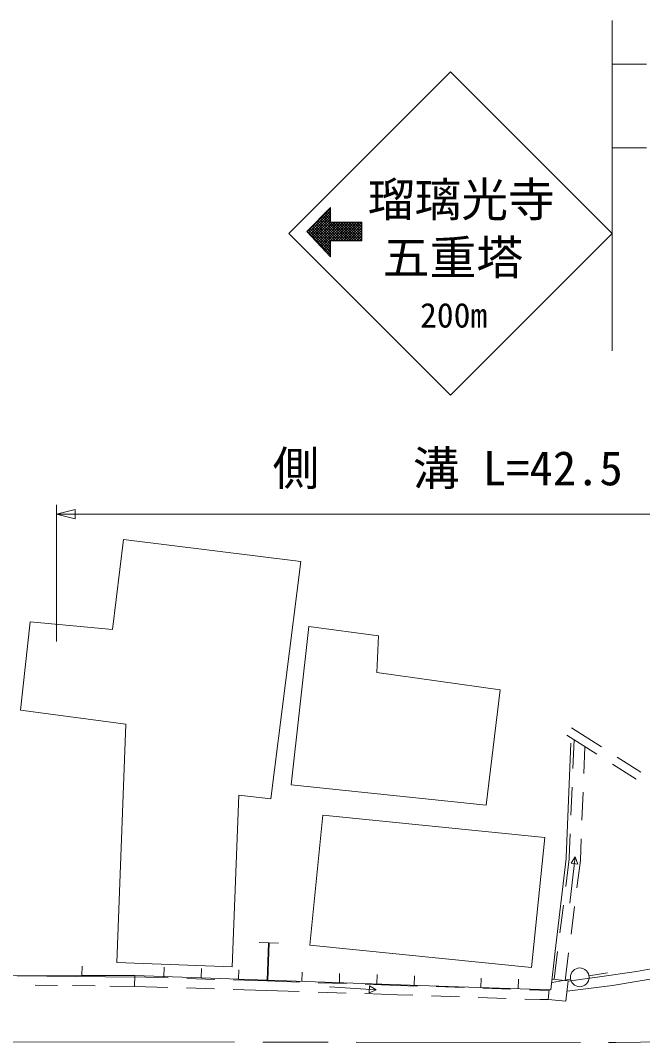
# Model space of a CAD drawing. Units: millimetres, scale not verified. Extents: x 40000 to 680000, y 20000 to 380000.
# Drawn here: x 89382 to 122658, y 283902 to 338601 of the extents above; entities that cross this region are included whole.
import ezdxf
from ezdxf.enums import TextEntityAlignment as Align

# ---------------------------------------------------------------- set-up
doc = ezdxf.new("R2010")
doc.units = ezdxf.units.MM
doc.header["$LTSCALE"] = 1000
doc.linetypes.add('CHAIN', pattern=[18.5, 12, -1.5, 3.5, -1.5])
for name, color, linetype, lineweight in [('M-BGD', 7, 'Continuous', 13), ('M-BMK', 2, 'CHAIN', 13), ('M-STR-HTXT', 7, 'Continuous', 13), ('M-STR-STRC', 7, 'Continuous', 13)]:
    doc.layers.add(name, color=color, linetype=linetype, lineweight=lineweight)
doc.styles.add('ＭＳ ゴシック', font='')
doc.styles.get('ＭＳ ゴシック').set_extended_font_data('MS Gothic')

msp = doc.modelspace()

# ---------------------------------------------------------------- linework, layer by layer
at = {"layer": 'M-BGD'}
for p, q in [((120207, 299336), (118613, 300349)), ((118860, 300737), (120461, 299719)), ((118932, 298564), (118995, 300107)), ((119578, 299736), (119520, 298305)), ((122317, 297995), (121051, 298800)), ((121305, 299183), (122571, 298379)), ((118830, 296066), (118891, 297565)), ((119479, 297306), (119418, 295807)), ((118738, 293801), (118790, 295067)), ((119377, 294808), (119330, 293652)), ((118735, 293728), (118738, 293801)), ((118766, 291368), (119062, 293850)), ((118832, 293500), (119062, 293850)), ((119062, 293850), (119204, 293456)), ((118548, 292246), (118735, 293728)), ((119204, 293456), (118832, 293500)), ((119330, 293652), (119144, 292177)), ((118235, 289766), (118423, 291254)), ((119019, 291185), (118831, 289696)), ((102647, 289235), (102147, 289252)), ((102677, 289234), (103176, 289217)), ((117922, 287292), (118109, 288773)), ((118705, 288704), (118519, 287229)), ((92672, 287494), (92674, 287994)), ((97043, 287430), (97061, 287930)), ((99042, 287360), (99060, 287860)), ((101041, 287290), (101058, 287790)), ((122331, 287702), (123314, 287886)), ((95507, 287484), (95487, 286910)), ((95504, 287413), (97283, 287359)), ((98283, 287328), (99782, 287283)), ((100782, 287252), (102561, 287198)), ((102561, 287198), (104315, 287139)), ((104440, 287173), (104457, 287673)), ((106439, 287105), (106456, 287605)), ((108438, 287037), (108455, 287537)), ((110436, 286969), (110453, 287469)), ((114007, 286851), (114023, 287350)), ((116006, 286786), (116022, 287286)), ((118806, 287303), (117823, 287123)), ((118677, 287192), (120357, 287423)), ((119791, 287476), (120778, 287640)), ((120357, 287423), (122331, 287702)), ((121043, 286963), (123475, 287360)), ((90171, 286970), (91371, 286956)), ((92171, 286947), (93371, 286934)), ((94171, 286925), (95487, 286910)), ((95487, 286910), (97267, 286856)), ((98266, 286826), (99766, 286780)), ((100765, 286750), (102545, 286696)), ((102545, 286696), (104299, 286637)), ((105315, 287106), (106814, 287055)), ((105918, 286879), (108413, 286717)), ((107814, 287022), (109568, 286963)), ((108026, 286555), (108051, 286929)), ((108413, 286717), (108026, 286555)), ((108051, 286929), (108413, 286717)), ((109568, 286963), (110616, 286928)), ((111616, 286894), (113115, 286844)), ((114114, 286811), (115613, 286761)), ((116613, 286727), (117661, 286693)), ((118621, 286654), (121043, 286963)), ((105298, 286603), (106798, 286553)), ((107797, 286519), (109551, 286460)), ((109551, 286460), (110370, 286433)), ((111370, 286399), (112869, 286349)), ((113868, 286316), (115367, 286266)), ((116367, 286233), (117186, 286205)), ((117186, 286205), (117610, 286214))]:
    msp.add_line(p, q, dxfattribs=at)
for points in [[(95024, 300944), (94544, 288184), (100715, 287953), (101061, 297148), (102769, 296940), (104378, 309640), (94895, 310826), (94303, 306000), (89900, 306423), (89392, 301682)], [(108442, 303714), (108527, 305661), (104801, 306169), (103870, 297702), (114284, 296602), (115046, 302782)], [(104854, 289120), (105564, 296069), (117435, 294876), (116725, 287927)]]:
    msp.add_lwpolyline(points, close=True, dxfattribs=at)
for points in [[(118826, 299931), (118576, 293803), (118574, 293747), (117988, 288793)], [(102647, 289235), (102578, 287236), (95507, 287484), (92672, 287494)], [(117988, 288793), (117744, 286729), (112268, 286907), (102608, 287235), (102677, 289234)], [(77327, 287565), (86058, 287506), (95504, 287400)], [(77352, 287671), (81291, 287682), (87402, 287505), (89224, 287472), (92672, 287494)], [(117665, 286732), (117610, 286214), (118563, 286114), (118679, 287212), (117812, 287303)]]:
    msp.add_lwpolyline(points, dxfattribs=at)
msp.add_circle((119298, 287393), 500, dxfattribs=at)
at = {"layer": 'M-BMK'}
msp.add_lwpolyline([(70339, 283973), (121227, 283902), (128254, 283986), (157193, 285675), (160705, 285721)], dxfattribs=at)
at = {"layer": 'M-STR-HTXT'}
for p, q in [((91317, 305365), (91317, 312672)), ((91317, 312172), (92317, 312422)), ((92317, 311922), (92317, 312422)), ((91317, 312172), (92317, 311922)), ((91317, 312172), (132150, 312172))]:
    msp.add_line(p, q, dxfattribs=at)
at = {"layer": 'M-STR-STRC'}
for p, q in [((121040, 320916), (121040, 338601)), ((121040, 336257), (122869, 336257)), ((121040, 331783), (122869, 331783)), ((104724, 327282), (105972, 328531)), ((104792, 327209), (105972, 328389)), ((104860, 327136), (105972, 328248)), ((105972, 327917), (105636, 328254)), ((105972, 328058), (105706, 328325)), ((105972, 328200), (105777, 328396)), ((105972, 328341), (105847, 328466)), ((105972, 328483), (105918, 328537)), ((104929, 327063), (105972, 328106)), ((104997, 326990), (105972, 327965)), ((105065, 326917), (105972, 327824)), ((105972, 326786), (105071, 327686)), ((105134, 326844), (106101, 327811)), ((106090, 326810), (105142, 327757)), ((105202, 326771), (106242, 327811)), ((106231, 326810), (105212, 327828)), ((105270, 326697), (106384, 327811)), ((106372, 326810), (105283, 327899)), ((105339, 326624), (106525, 327811)), ((106514, 326810), (105353, 327970)), ((105407, 326551), (106667, 327811)), ((106655, 326810), (105424, 328041)), ((105475, 326478), (106808, 327811)), ((106797, 326810), (105494, 328112)), ((105544, 326405), (106949, 327811)), ((106938, 326810), (105565, 328183)), ((107080, 326810), (106078, 327811)), ((106090, 326810), (107091, 327811)), ((107221, 326810), (106220, 327811)), ((106231, 326810), (107232, 327811)), ((107362, 326810), (106361, 327811)), ((106372, 326810), (107374, 327811)), ((107504, 326810), (106503, 327811)), ((106514, 326810), (107515, 327811)), ((107645, 326810), (106644, 327811)), ((106655, 326810), (107645, 327800)), ((107645, 326951), (106785, 327811)), ((106797, 326810), (107645, 327658)), ((107645, 327093), (106927, 327811)), ((107645, 327234), (107068, 327811)), ((107645, 327375), (107210, 327811)), ((107645, 327517), (107351, 327811)), ((107645, 327658), (107492, 327811)), ((107645, 327800), (107634, 327811)), ((105972, 326079), (104719, 327332)), ((105972, 326220), (104789, 327403)), ((105972, 326361), (104860, 327474)), ((105972, 326503), (104930, 327545)), ((105972, 326644), (105001, 327616)), ((106938, 326810), (107645, 327517)), ((107080, 326810), (107645, 327375)), ((107221, 326810), (107645, 327234)), ((105612, 326332), (105972, 326692)), ((107362, 326810), (107645, 327093)), ((107504, 326810), (107645, 326951)), ((105680, 326259), (105972, 326551)), ((105749, 326186), (105972, 326409)), ((105817, 326113), (105972, 326268)), ((105885, 326040), (105972, 326127)), ((105954, 325967), (105972, 325985))]:
    msp.add_line(p, q, dxfattribs=at)
for points in [[(103732, 327202), (112386, 335856), (121040, 327202), (112386, 318547)], [(105972, 326810), (105972, 325947), (104697, 327310), (105972, 328592), (105972, 327811), (107645, 327811), (107645, 326810)]]:
    msp.add_lwpolyline(points, close=True, dxfattribs=at)

# ---------------------------------------------------------------- texts
at = {"layer": 'M-STR-HTXT', "style": 'ＭＳ ゴシック'}
msp.add_text('側\u3000\u3000溝 L=42.5', height=1833, dxfattribs=at).set_placement((112234, 313172), align=Align.BOTTOM_CENTER)
at = {"layer": 'M-STR-STRC', "style": 'ＭＳ ゴシック'}
for s, p in [('瑠璃光寺', (107965, 327555)), ('五重塔', (108765, 324450))]:
    msp.add_text(s, height=1833, dxfattribs=at).set_placement(p, align=Align.BOTTOM_LEFT)
msp.add_text('200m', height=1320, dxfattribs=at).set_placement((112553, 321768), align=Align.BOTTOM_CENTER)

doc.saveas('drawing.dxf')
